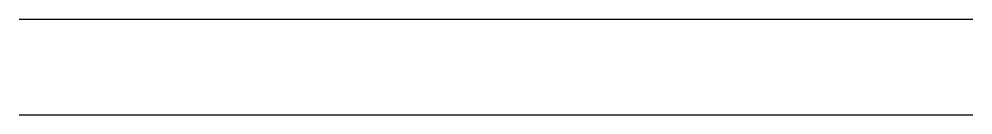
# Model space of a CAD drawing. Extents: x 0 to 10, y 0 to 1.
import ezdxf

# ---------------------------------------------------------------- set-up
doc = ezdxf.new("R2010")
doc.units = 0
doc.layers.add('DOORS', color=1, linetype='CONTINUOUS')
doc.layers.add('WALLS', color=2, linetype='CONTINUOUS')

msp = doc.modelspace()

# ---------------------------------------------------------------- linework, layer by layer
at = {"layer": 'DOORS'}
msp.add_line((0, 0), (10, 0), dxfattribs=at)
at = {"layer": 'WALLS'}
msp.add_line((0, 1), (10, 1), dxfattribs=at)

doc.saveas('drawing.dxf')
